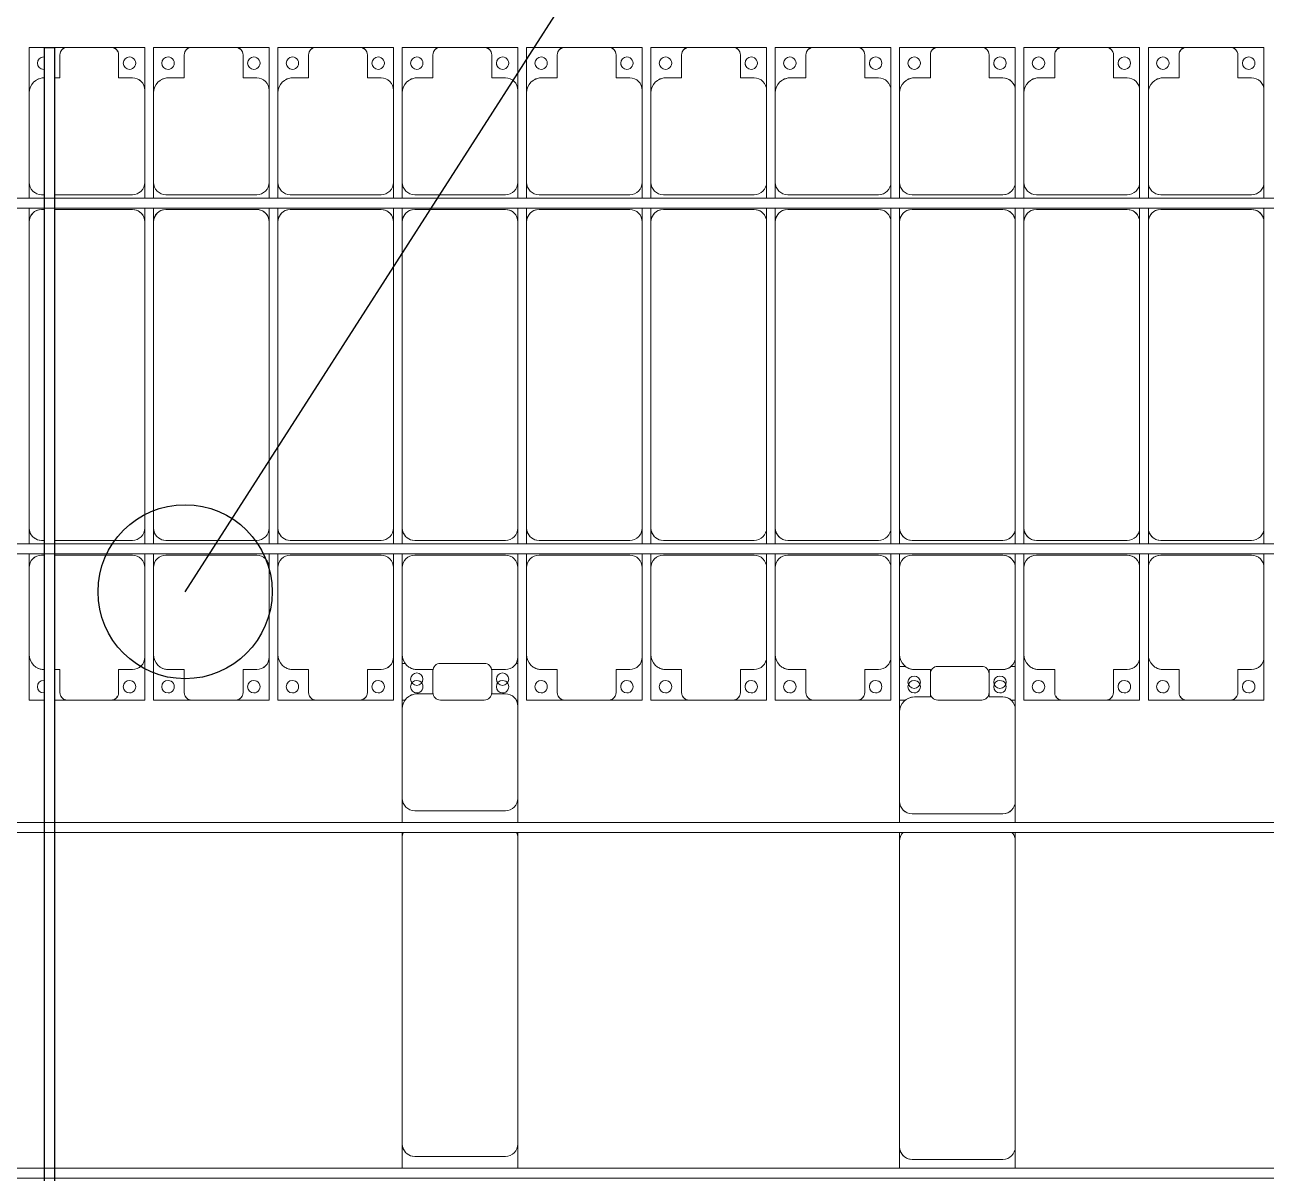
# Model space of a CAD drawing. Header units: millimetres. Extents: x -178706 to 107777, y -87310 to 933.
# Drawn here: x -26641 to -21650, y -44021 to -39403 of the extents above; entities that cross this region are included whole.
import ezdxf

# ---------------------------------------------------------------- set-up
doc = ezdxf.new("R2010")
doc.units = ezdxf.units.MM
doc.layers.add('A-GENM', color=13, linetype='Continuous', lineweight=9)
doc.layers.add('S-BEAM', color=12, linetype='Continuous', lineweight=9)
doc.layers.add('GC-BICH NEO', color=6, linetype='Continuous')
doc.layers.add('GC-DAY NEO', color=5, linetype='Continuous')

# ---------------------------------------------------------------- blocks, each defined once
blk = doc.blocks.new('Dầm C52 - Dầm C52-22346-BỐ TRÍ KHUNG KẾT CẤU BÈ PIN 04')
at = {"layer": 'S-BEAM', "color": 1}
for p, q in [((-87623.4, 20), (87623.4, 20)), ((87623.4, -20), (-87623.4, -20))]:
    blk.add_line(p, q, dxfattribs=at)
blk = doc.blocks.new('Dầm C52 - Hộp 40x60-15955-BỐ TRÍ KHUNG KẾT CẤU BÈ PIN 04')
at = {"layer": 'S-BEAM', "color": 3, "lineweight": 25}
for p, q in [((-20146.3, 20), (20146.3, 20)), ((20146.3, 20), (20146.3, -20)), ((20146.3, -20), (-20146.3, -20))]:
    blk.add_line(p, q, dxfattribs=at)
blk = doc.blocks.new('Dải phao đi lại kèm đỡ invester - DẢI PHAO ĐI LẠI-17150-BỐ TRÍ KHUNG KẾT CẤU BÈ PIN 04')
at = {"layer": 'A-GENM', "color": 7}
for p, q in [((17758.4, 1312.2), (17819.8, 1312.2)), ((17758.4, 1129.7), (17758.4, 1312.2)), ((17859.8, 1312.2), (17911.8, 1312.2)), ((18088.2, 1312.2), (17911.8, 1312.2)), ((18088.2, 1312.2), (18223.4, 1312.2)), ((18223.4, 1312.2), (18223.4, 1139.7)), ((18258.4, 1312.2), (18411.8, 1312.2)), ((18258.4, 1129.7), (18258.4, 1312.2)), ((18588.2, 1312.2), (18411.8, 1312.2)), ((18588.2, 1312.2), (18723.4, 1312.2)), ((18723.4, 1312.2), (18723.4, 1139.7)), ((18758.4, 1312.2), (18911.8, 1312.2)), ((18758.4, 1129.7), (18758.4, 1312.2)), ((19088.2, 1312.2), (18911.8, 1312.2)), ((19088.2, 1312.2), (19223.4, 1312.2)), ((19223.4, 1312.2), (19223.4, 1139.7)), ((19258.4, 1312.2), (19411.8, 1312.2)), ((19258.4, 1129.7), (19258.4, 1312.2)), ((19588.2, 1312.2), (19411.8, 1312.2)), ((19588.2, 1312.2), (19723.4, 1312.2)), ((19723.4, 1312.2), (19723.4, 1139.7)), ((19758.4, 1312.2), (19911.8, 1312.2)), ((19758.4, 1129.7), (19758.4, 1312.2)), ((20088.2, 1312.2), (19911.8, 1312.2)), ((20088.2, 1312.2), (20223.4, 1312.2)), ((20223.4, 1312.2), (20223.4, 1139.7)), ((20258.4, 1312.2), (20411.8, 1312.2)), ((20258.4, 1129.7), (20258.4, 1312.2)), ((20588.2, 1312.2), (20411.8, 1312.2)), ((20588.2, 1312.2), (20723.4, 1312.2)), ((20723.4, 1312.2), (20723.4, 1139.7)), ((20758.4, 1312.2), (20911.8, 1312.2)), ((20758.4, 1129.7), (20758.4, 1312.2)), ((21088.2, 1312.2), (20911.8, 1312.2)), ((21088.2, 1312.2), (21223.4, 1312.2)), ((21223.4, 1312.2), (21223.4, 1139.7)), ((21258.4, 1312.2), (21411.8, 1312.2)), ((21258.4, 1129.7), (21258.4, 1312.2)), ((21588.2, 1312.2), (21411.8, 1312.2)), ((21588.2, 1312.2), (21723.4, 1312.2)), ((21723.4, 1312.2), (21723.4, 1139.7)), ((21758.4, 1312.2), (21911.8, 1312.2)), ((21758.4, 1129.7), (21758.4, 1312.2)), ((22088.2, 1312.2), (21911.8, 1312.2)), ((22088.2, 1312.2), (22223.4, 1312.2)), ((22223.4, 1312.2), (22223.4, 1139.7)), ((22258.4, 1312.2), (22411.8, 1312.2)), ((22258.4, 1129.7), (22258.4, 1312.2)), ((22588.2, 1312.2), (22411.8, 1312.2)), ((22588.2, 1312.2), (22723.4, 1312.2)), ((22723.4, 1312.2), (22723.4, 1139.7)), ((17881.8, 1282.2), (17881.8, 1189.7)), ((18118.2, 1189.7), (18118.2, 1282.2)), ((18381.8, 1282.2), (18381.8, 1189.7)), ((18618.2, 1189.7), (18618.2, 1282.2)), ((18881.8, 1282.2), (18881.8, 1189.7)), ((19118.2, 1189.7), (19118.2, 1282.2)), ((19381.8, 1282.2), (19381.8, 1189.7)), ((19618.2, 1189.7), (19618.2, 1282.2)), ((19881.8, 1282.2), (19881.8, 1189.7)), ((20118.2, 1189.7), (20118.2, 1282.2)), ((20381.8, 1282.2), (20381.8, 1189.7)), ((20618.2, 1189.7), (20618.2, 1282.2)), ((20881.8, 1282.2), (20881.8, 1189.7)), ((21118.2, 1189.7), (21118.2, 1282.2)), ((21381.8, 1282.2), (21381.8, 1189.7)), ((21618.2, 1189.7), (21618.2, 1282.2)), ((21881.8, 1282.2), (21881.8, 1189.7)), ((22118.2, 1189.7), (22118.2, 1282.2)), ((22381.8, 1282.2), (22381.8, 1189.7)), ((22618.2, 1189.7), (22618.2, 1282.2)), ((17881.8, 1189.7), (17859.8, 1189.7)), ((18173.4, 1189.7), (18118.2, 1189.7)), ((18381.8, 1189.7), (18318.4, 1189.7)), ((18673.4, 1189.7), (18618.2, 1189.7)), ((18881.8, 1189.7), (18818.4, 1189.7)), ((19173.4, 1189.7), (19118.2, 1189.7)), ((19381.8, 1189.7), (19318.4, 1189.7)), ((19673.4, 1189.7), (19618.2, 1189.7)), ((19881.8, 1189.7), (19818.4, 1189.7)), ((20173.4, 1189.7), (20118.2, 1189.7)), ((20381.8, 1189.7), (20318.4, 1189.7)), ((20673.4, 1189.7), (20618.2, 1189.7)), ((20881.8, 1189.7), (20818.4, 1189.7)), ((21173.4, 1189.7), (21118.2, 1189.7)), ((21381.8, 1189.7), (21318.4, 1189.7)), ((21673.4, 1189.7), (21618.2, 1189.7)), ((21881.8, 1189.7), (21818.4, 1189.7)), ((22173.4, 1189.7), (22118.2, 1189.7)), ((22381.8, 1189.7), (22318.4, 1189.7)), ((22673.4, 1189.7), (22618.2, 1189.7)), ((17758.4, 1129.7), (17758.4, 769.7)), ((18223.4, 769.7), (18223.4, 1139.7)), ((18258.4, 1129.7), (18258.4, 769.7)), ((18723.4, 769.7), (18723.4, 1139.7)), ((18758.4, 1129.7), (18758.4, 769.7)), ((19223.4, 769.7), (19223.4, 1139.7)), ((19258.4, 1129.7), (19258.4, 769.7)), ((19723.4, 769.7), (19723.4, 1139.7)), ((19758.4, 1129.7), (19758.4, 769.7)), ((20223.4, 769.7), (20223.4, 1139.7)), ((20258.4, 1129.7), (20258.4, 769.7)), ((20723.4, 769.7), (20723.4, 1139.7)), ((20758.4, 1129.7), (20758.4, 769.7)), ((21223.4, 769.7), (21223.4, 1139.7)), ((21258.4, 1129.7), (21258.4, 769.7)), ((21723.4, 769.7), (21723.4, 1139.7)), ((21758.4, 1129.7), (21758.4, 769.7)), ((22223.4, 769.7), (22223.4, 1139.7)), ((22258.4, 1129.7), (22258.4, 769.7)), ((22723.4, 769.7), (22723.4, 1139.7)), ((17758.4, 705.3), (17758.4, 769.7)), ((18223.4, 769.7), (18223.4, 705.3)), ((18258.4, 705.3), (18258.4, 769.7)), ((18723.4, 769.7), (18723.4, 705.3)), ((18758.4, 705.3), (18758.4, 769.7)), ((19223.4, 769.7), (19223.4, 705.3)), ((19258.4, 705.3), (19258.4, 769.7)), ((19723.4, 769.7), (19723.4, 705.3)), ((19758.4, 705.3), (19758.4, 769.7)), ((20223.4, 769.7), (20223.4, 705.3)), ((20258.4, 705.3), (20258.4, 769.7)), ((20723.4, 769.7), (20723.4, 705.3)), ((20758.4, 705.3), (20758.4, 769.7)), ((21223.4, 769.7), (21223.4, 705.3)), ((21258.4, 705.3), (21258.4, 769.7)), ((21723.4, 769.7), (21723.4, 705.3)), ((21758.4, 705.3), (21758.4, 769.7)), ((22223.4, 769.7), (22223.4, 705.3)), ((22258.4, 705.3), (22258.4, 769.7)), ((22723.4, 769.7), (22723.4, 705.3)), ((17808.4, 719.7), (17819.8, 719.7)), ((17859.8, 719.7), (18173.4, 719.7)), ((18308.4, 719.7), (18673.4, 719.7)), ((18808.4, 719.7), (19173.4, 719.7)), ((19308.4, 719.7), (19673.4, 719.7)), ((19808.4, 719.7), (20173.4, 719.7)), ((20308.4, 719.7), (20673.4, 719.7)), ((20808.4, 719.7), (21173.4, 719.7)), ((21308.4, 719.7), (21673.4, 719.7)), ((21808.4, 719.7), (22173.4, 719.7)), ((22308.4, 719.7), (22673.4, 719.7)), ((17758.4, 610.3), (17758.4, 665.3)), ((17819.8, 660.3), (17808.4, 660.3)), ((18173.4, 660.3), (17859.8, 660.3)), ((18223.4, 665.3), (18223.4, 610.3)), ((18258.4, 610.3), (18258.4, 665.3)), ((18673.4, 660.3), (18308.4, 660.3)), ((18723.4, 665.3), (18723.4, 610.3)), ((18758.4, 610.3), (18758.4, 665.3)), ((19173.4, 660.3), (18808.4, 660.3)), ((19223.4, 665.3), (19223.4, 610.3)), ((19258.4, 610.3), (19258.4, 665.3)), ((19673.4, 660.3), (19308.4, 660.3)), ((19723.4, 665.3), (19723.4, 610.3)), ((19758.4, 610.3), (19758.4, 665.3)), ((20173.4, 660.3), (19808.4, 660.3)), ((20223.4, 665.3), (20223.4, 610.3)), ((20258.4, 610.3), (20258.4, 665.3)), ((20673.4, 660.3), (20308.4, 660.3)), ((20723.4, 665.3), (20723.4, 610.3)), ((20758.4, 610.3), (20758.4, 665.3)), ((21173.4, 660.3), (20808.4, 660.3)), ((21223.4, 665.3), (21223.4, 610.3)), ((21258.4, 610.3), (21258.4, 665.3)), ((21673.4, 660.3), (21308.4, 660.3)), ((21723.4, 665.3), (21723.4, 610.3)), ((21758.4, 610.3), (21758.4, 665.3)), ((22173.4, 660.3), (21808.4, 660.3)), ((22223.4, 665.3), (22223.4, 610.3)), ((22258.4, 610.3), (22258.4, 665.3)), ((22673.4, 660.3), (22308.4, 660.3)), ((22723.4, 665.3), (22723.4, 610.3)), ((17758.4, 610.3), (17758.4, -620.3)), ((18223.4, -620.3), (18223.4, 610.3)), ((18258.4, 610.3), (18258.4, -620.3)), ((18723.4, -620.3), (18723.4, 610.3)), ((18758.4, 610.3), (18758.4, -620.3)), ((19223.4, -620.3), (19223.4, 610.3)), ((19258.4, 610.3), (19258.4, -620.3)), ((19723.4, -620.3), (19723.4, 610.3)), ((19758.4, 610.3), (19758.4, -620.3)), ((20223.4, -620.3), (20223.4, 610.3)), ((20258.4, 610.3), (20258.4, -620.3)), ((20723.4, -620.3), (20723.4, 610.3)), ((20758.4, 610.3), (20758.4, -620.3)), ((21223.4, -620.3), (21223.4, 610.3)), ((21258.4, 610.3), (21258.4, -620.3)), ((21723.4, -620.3), (21723.4, 610.3)), ((21758.4, 610.3), (21758.4, -620.3)), ((22223.4, -620.3), (22223.4, 610.3)), ((22258.4, 610.3), (22258.4, -620.3)), ((22723.4, -620.3), (22723.4, 610.3)), ((17758.4, -684.7), (17758.4, -620.3)), ((18223.4, -620.3), (18223.4, -684.7)), ((18258.4, -684.7), (18258.4, -620.3)), ((18723.4, -620.3), (18723.4, -684.7)), ((18758.4, -684.7), (18758.4, -620.3)), ((19223.4, -620.3), (19223.4, -684.7)), ((19258.4, -684.7), (19258.4, -620.3)), ((19723.4, -620.3), (19723.4, -684.7)), ((19758.4, -684.7), (19758.4, -620.3)), ((20223.4, -620.3), (20223.4, -684.7)), ((20258.4, -684.7), (20258.4, -620.3)), ((20723.4, -620.3), (20723.4, -684.7)), ((20758.4, -684.7), (20758.4, -620.3)), ((21223.4, -620.3), (21223.4, -684.7)), ((21258.4, -684.7), (21258.4, -620.3)), ((21723.4, -620.3), (21723.4, -684.7)), ((21758.4, -684.7), (21758.4, -620.3)), ((22223.4, -620.3), (22223.4, -684.7)), ((22258.4, -684.7), (22258.4, -620.3)), ((22723.4, -620.3), (22723.4, -684.7)), ((17808.4, -670.3), (17819.8, -670.3)), ((17859.8, -670.3), (18173.4, -670.3)), ((18308.4, -670.3), (18673.4, -670.3)), ((18808.4, -670.3), (19173.4, -670.3)), ((19308.4, -670.3), (19673.4, -670.3)), ((19808.4, -670.3), (20173.4, -670.3)), ((20308.4, -670.3), (20673.4, -670.3)), ((20808.4, -670.3), (21173.4, -670.3)), ((21308.4, -670.3), (21673.4, -670.3)), ((21808.4, -670.3), (22173.4, -670.3)), ((22308.4, -670.3), (22673.4, -670.3)), ((17758.4, -779.7), (17758.4, -724.7)), ((17819.8, -729.7), (17808.4, -729.7)), ((18173.4, -729.7), (17859.8, -729.7)), ((18223.4, -724.7), (18223.4, -779.7)), ((18258.4, -779.7), (18258.4, -724.7)), ((18673.4, -729.7), (18308.4, -729.7)), ((18723.4, -724.7), (18723.4, -779.7)), ((18758.4, -779.7), (18758.4, -724.7)), ((19173.4, -729.7), (18808.4, -729.7)), ((19223.4, -724.7), (19223.4, -779.7)), ((19258.4, -779.7), (19258.4, -724.7)), ((19673.4, -729.7), (19308.4, -729.7)), ((19723.4, -724.7), (19723.4, -779.7)), ((19758.4, -779.7), (19758.4, -724.7)), ((20173.4, -729.7), (19808.4, -729.7)), ((20223.4, -724.7), (20223.4, -779.7)), ((20258.4, -779.7), (20258.4, -724.7)), ((20673.4, -729.7), (20308.4, -729.7)), ((20723.4, -724.7), (20723.4, -779.7)), ((20758.4, -779.7), (20758.4, -724.7)), ((21173.4, -729.7), (20808.4, -729.7)), ((21223.4, -724.7), (21223.4, -779.7)), ((21258.4, -779.7), (21258.4, -724.7)), ((21673.4, -729.7), (21308.4, -729.7)), ((21723.4, -724.7), (21723.4, -779.7)), ((21758.4, -779.7), (21758.4, -724.7)), ((22173.4, -729.7), (21808.4, -729.7)), ((22223.4, -724.7), (22223.4, -779.7)), ((22258.4, -779.7), (22258.4, -724.7)), ((22673.4, -729.7), (22308.4, -729.7)), ((22723.4, -724.7), (22723.4, -779.7)), ((17758.4, -779.7), (17758.4, -1129.7)), ((18223.4, -1139.7), (18223.4, -779.7)), ((18258.4, -779.7), (18258.4, -1129.7)), ((18723.4, -1139.7), (18723.4, -779.7)), ((18758.4, -779.7), (18758.4, -1129.7)), ((19223.4, -1139.7), (19223.4, -779.7)), ((19258.4, -779.7), (19258.4, -1129.7)), ((19723.4, -1139.7), (19723.4, -779.7)), ((19758.4, -779.7), (19758.4, -1129.7)), ((20223.4, -1139.7), (20223.4, -779.7)), ((20258.4, -779.7), (20258.4, -1129.7)), ((20723.4, -1139.7), (20723.4, -779.7)), ((20758.4, -779.7), (20758.4, -1129.7)), ((21223.4, -1139.7), (21223.4, -779.7)), ((21258.4, -779.7), (21258.4, -1129.7)), ((21723.4, -1139.7), (21723.4, -779.7)), ((21758.4, -779.7), (21758.4, -1129.7)), ((22223.4, -1139.7), (22223.4, -779.7)), ((22258.4, -779.7), (22258.4, -1129.7)), ((22723.4, -1139.7), (22723.4, -779.7)), ((17758.4, -1312.2), (17758.4, -1129.7)), ((18223.4, -1139.7), (18223.4, -1312.2)), ((18258.4, -1312.2), (18258.4, -1129.7)), ((18723.4, -1139.7), (18723.4, -1312.2)), ((18758.4, -1312.2), (18758.4, -1129.7)), ((19223.4, -1139.7), (19223.4, -1312.2)), ((19258.4, -1312.2), (19258.4, -1129.7)), ((19723.4, -1139.7), (19723.4, -1312.2)), ((19758.4, -1312.2), (19758.4, -1129.7)), ((20223.4, -1139.7), (20223.4, -1312.2)), ((20258.4, -1312.2), (20258.4, -1129.7)), ((20723.4, -1139.7), (20723.4, -1312.2)), ((20758.4, -1312.2), (20758.4, -1129.7)), ((21223.4, -1139.7), (21223.4, -1312.2)), ((21258.4, -1312.2), (21258.4, -1129.7)), ((21723.4, -1139.7), (21723.4, -1312.2)), ((21758.4, -1312.2), (21758.4, -1129.7)), ((22223.4, -1139.7), (22223.4, -1312.2)), ((22258.4, -1312.2), (22258.4, -1129.7)), ((22723.4, -1139.7), (22723.4, -1312.2)), ((17859.8, -1189.7), (17881.8, -1189.7)), ((17881.8, -1189.7), (17881.8, -1282.2)), ((18118.2, -1282.2), (18118.2, -1189.7)), ((18118.2, -1189.7), (18173.4, -1189.7)), ((18318.4, -1189.7), (18381.8, -1189.7)), ((18381.8, -1189.7), (18381.8, -1282.2)), ((18618.2, -1282.2), (18618.2, -1189.7)), ((18618.2, -1189.7), (18673.4, -1189.7)), ((18818.4, -1189.7), (18881.8, -1189.7)), ((18881.8, -1189.7), (18881.8, -1282.2)), ((19118.2, -1282.2), (19118.2, -1189.7)), ((19118.2, -1189.7), (19173.4, -1189.7)), ((19318.4, -1189.7), (19381.8, -1189.7)), ((19381.8, -1189.7), (19381.8, -1282.2)), ((19618.2, -1282.2), (19618.2, -1189.7)), ((19618.2, -1189.7), (19673.4, -1189.7)), ((19818.4, -1189.7), (19881.8, -1189.7)), ((19881.8, -1189.7), (19881.8, -1282.2)), ((20118.2, -1282.2), (20118.2, -1189.7)), ((20118.2, -1189.7), (20173.4, -1189.7)), ((20318.4, -1189.7), (20381.8, -1189.7)), ((20381.8, -1189.7), (20381.8, -1282.2)), ((20618.2, -1282.2), (20618.2, -1189.7)), ((20618.2, -1189.7), (20673.4, -1189.7)), ((20818.4, -1189.7), (20881.8, -1189.7)), ((20881.8, -1189.7), (20881.8, -1282.2)), ((21118.2, -1282.2), (21118.2, -1189.7)), ((21118.2, -1189.7), (21173.4, -1189.7)), ((21318.4, -1189.7), (21381.8, -1189.7)), ((21381.8, -1189.7), (21381.8, -1282.2)), ((21618.2, -1282.2), (21618.2, -1189.7)), ((21618.2, -1189.7), (21673.4, -1189.7)), ((21818.4, -1189.7), (21881.8, -1189.7)), ((21881.8, -1189.7), (21881.8, -1282.2)), ((22118.2, -1282.2), (22118.2, -1189.7)), ((22118.2, -1189.7), (22173.4, -1189.7)), ((22318.4, -1189.7), (22381.8, -1189.7)), ((22381.8, -1189.7), (22381.8, -1282.2)), ((22618.2, -1282.2), (22618.2, -1189.7)), ((22618.2, -1189.7), (22673.4, -1189.7)), ((17819.8, -1312.2), (17758.4, -1312.2)), ((17911.8, -1312.2), (17859.8, -1312.2)), ((17911.8, -1312.2), (18088.2, -1312.2)), ((18223.4, -1312.2), (18088.2, -1312.2)), ((18411.8, -1312.2), (18258.4, -1312.2)), ((18411.8, -1312.2), (18588.2, -1312.2)), ((18723.4, -1312.2), (18588.2, -1312.2)), ((18911.8, -1312.2), (18758.4, -1312.2)), ((18911.8, -1312.2), (19088.2, -1312.2)), ((19223.4, -1312.2), (19088.2, -1312.2)), ((19270.5, -1312.2), (19258.4, -1312.2)), ((19411.8, -1312.2), (19588.2, -1312.2)), ((19723.4, -1312.2), (19716.3, -1312.2)), ((19911.8, -1312.2), (19758.4, -1312.2)), ((19911.8, -1312.2), (20088.2, -1312.2)), ((20223.4, -1312.2), (20088.2, -1312.2)), ((20411.8, -1312.2), (20258.4, -1312.2)), ((20411.8, -1312.2), (20588.2, -1312.2)), ((20723.4, -1312.2), (20588.2, -1312.2)), ((20911.8, -1312.2), (20758.4, -1312.2)), ((20911.8, -1312.2), (21088.2, -1312.2)), ((21223.4, -1312.2), (21088.2, -1312.2)), ((21282.5, -1312.2), (21258.4, -1312.2)), ((21411.8, -1312.2), (21588.2, -1312.2)), ((21723.4, -1312.2), (21704.3, -1312.2)), ((21911.8, -1312.2), (21758.4, -1312.2)), ((21911.8, -1312.2), (22088.2, -1312.2)), ((22223.4, -1312.2), (22088.2, -1312.2)), ((22411.8, -1312.2), (22258.4, -1312.2)), ((22411.8, -1312.2), (22588.2, -1312.2)), ((22723.4, -1312.2), (22588.2, -1312.2))]:
    blk.add_line(p, q, dxfattribs=at)
for centre, radius, start, end in [((17911.8, 1282.2), 30, 90, 180), ((17911.8, 1282.2), 30, 90, 150), ((18088.2, 1282.2), 30, 360, 90), ((18088.2, 1282.2), 30, 30, 90), ((18411.8, 1282.2), 30, 90, 180), ((18411.8, 1282.2), 30, 90, 150), ((18588.2, 1282.2), 30, 360, 90), ((18588.2, 1282.2), 30, 30, 90), ((18911.8, 1282.2), 30, 90, 180), ((18911.8, 1282.2), 30, 90, 150), ((19088.2, 1282.2), 30, 0, 90), ((19088.2, 1282.2), 30, 30, 90), ((19411.8, 1282.2), 30, 90, 180), ((19411.8, 1282.2), 30, 90, 150), ((19588.2, 1282.2), 30, 360, 90), ((19588.2, 1282.2), 30, 30, 90), ((19911.8, 1282.2), 30, 90, 180), ((19911.8, 1282.2), 30, 90, 150), ((20088.2, 1282.2), 30, 360, 90), ((20088.2, 1282.2), 30, 30, 90), ((20411.8, 1282.2), 30, 90, 180), ((20411.8, 1282.2), 30, 90, 150), ((20588.2, 1282.2), 30, 0, 90), ((20588.2, 1282.2), 30, 30, 90), ((20911.8, 1282.2), 30, 90, 180), ((20911.8, 1282.2), 30, 90, 150), ((21088.2, 1282.2), 30, 0, 90), ((21088.2, 1282.2), 30, 30, 90), ((21411.8, 1282.2), 30, 90, 180), ((21411.8, 1282.2), 30, 90, 150), ((21588.2, 1282.2), 30, 360, 90), ((21588.2, 1282.2), 30, 30, 90), ((21911.8, 1282.2), 30, 90, 180), ((21911.8, 1282.2), 30, 90, 150), ((22088.2, 1282.2), 30, 360, 90), ((22088.2, 1282.2), 30, 30, 90), ((22411.8, 1282.2), 30, 90, 180), ((22411.8, 1282.2), 30, 90, 150), ((22588.2, 1282.2), 30, 0, 90), ((22588.2, 1282.2), 30, 30, 90), ((17816.8, 1248.6), 25, 90, 270), ((18161.8, 1248.6), 25, 90, 270), ((18161.8, 1248.6), 25, 180, 195), ((18161.8, 1248.6), 25, 270, 90), ((18316.8, 1248.6), 25, 90, 270), ((18316.8, 1248.6), 25, 270, 90), ((18661.8, 1248.6), 25, 90, 270), ((18661.8, 1248.6), 25, 180, 195), ((18661.8, 1248.6), 25, 270, 90), ((18816.8, 1248.6), 25, 90, 270), ((18816.8, 1248.6), 25, 270, 90), ((19161.8, 1248.6), 25, 90, 270), ((19161.8, 1248.6), 25, 180, 195), ((19161.8, 1248.6), 25, 270, 90), ((19316.8, 1248.6), 25, 90, 270), ((19316.8, 1248.6), 25, 270, 90), ((19661.8, 1248.6), 25, 90, 270), ((19661.8, 1248.6), 25, 180, 195), ((19661.8, 1248.6), 25, 270, 90), ((19816.8, 1248.6), 25, 90, 270), ((19816.8, 1248.6), 25, 270, 90), ((20161.8, 1248.6), 25, 90, 270), ((20161.8, 1248.6), 25, 180, 195), ((20161.8, 1248.6), 25, 270, 90), ((20316.8, 1248.6), 25, 90, 270), ((20316.8, 1248.6), 25, 270, 90), ((20661.8, 1248.6), 25, 90, 270), ((20661.8, 1248.6), 25, 180, 195), ((20661.8, 1248.6), 25, 270, 90), ((20816.8, 1248.6), 25, 90, 270), ((20816.8, 1248.6), 25, 270, 90), ((21161.8, 1248.6), 25, 90, 270), ((21161.8, 1248.6), 25, 180, 195), ((21161.8, 1248.6), 25, 270, 90), ((21316.8, 1248.6), 25, 90, 270), ((21316.8, 1248.6), 25, 270, 90), ((21661.8, 1248.6), 25, 90, 270), ((21661.8, 1248.6), 25, 180, 195), ((21661.8, 1248.6), 25, 270, 90), ((21816.8, 1248.6), 25, 90, 270), ((21816.8, 1248.6), 25, 270, 90), ((22161.8, 1248.6), 25, 90, 270), ((22161.8, 1248.6), 25, 180, 195), ((22161.8, 1248.6), 25, 270, 90), ((22316.8, 1248.6), 25, 90, 270), ((22316.8, 1248.6), 25, 270, 90), ((22661.8, 1248.6), 25, 90, 270), ((22661.8, 1248.6), 25, 180, 195), ((22661.8, 1248.6), 25, 270, 90), ((17818.4, 1129.7), 60, 90, 180), ((17818.4, 1129.7), 60, 90, 120), ((18173.4, 1139.7), 50, 0, 90), ((18173.4, 1139.7), 50, 45, 90), ((18318.4, 1129.7), 60, 90, 180), ((18318.4, 1129.7), 60, 90, 120), ((18673.4, 1139.7), 50, 360, 90), ((18673.4, 1139.7), 50, 45, 90), ((18818.4, 1129.7), 60, 90, 180), ((18818.4, 1129.7), 60, 90, 120), ((19173.4, 1139.7), 50, 360, 90), ((19173.4, 1139.7), 50, 45, 90), ((19318.4, 1129.7), 60, 90, 180), ((19318.4, 1129.7), 60, 90, 120), ((19673.4, 1139.7), 50, 0, 90), ((19673.4, 1139.7), 50, 45, 90), ((19818.4, 1129.7), 60, 90, 180), ((19818.4, 1129.7), 60, 90, 120), ((20173.4, 1139.7), 50, 0, 90), ((20173.4, 1139.7), 50, 45, 90), ((20318.4, 1129.7), 60, 90, 180), ((20318.4, 1129.7), 60, 90, 120), ((20673.4, 1139.7), 50, 360, 90), ((20673.4, 1139.7), 50, 45, 90), ((20818.4, 1129.7), 60, 90, 180), ((20818.4, 1129.7), 60, 90, 120), ((21173.4, 1139.7), 50, 360, 90), ((21173.4, 1139.7), 50, 45, 90), ((21318.4, 1129.7), 60, 90, 180), ((21318.4, 1129.7), 60, 90, 120), ((21673.4, 1139.7), 50, 360, 90), ((21673.4, 1139.7), 50, 51.5015, 90), ((21818.4, 1129.7), 60, 90, 180), ((21818.4, 1129.7), 60, 90, 120), ((22173.4, 1139.7), 50, 360, 90), ((22173.4, 1139.7), 50, 45, 90), ((22318.4, 1129.7), 60, 90, 180), ((22318.4, 1129.7), 60, 90, 120), ((22673.4, 1139.7), 50, 360, 90), ((22673.4, 1139.7), 50, 45, 90), ((17808.4, 769.7), 50, 180, 270), ((18173.4, 769.7), 50, 270, 360), ((18308.4, 769.7), 50, 180, 270), ((18673.4, 769.7), 50, 270, 0), ((18808.4, 769.7), 50, 180, 270), ((19173.4, 769.7), 50, 270, 0), ((19308.4, 769.7), 50, 180, 270), ((19673.4, 769.7), 50, 270, 360), ((19808.4, 769.7), 50, 180, 270), ((20173.4, 769.7), 50, 270, 360), ((20308.4, 769.7), 50, 180, 270), ((20673.4, 769.7), 50, 270, 360), ((20808.4, 769.7), 50, 180, 270), ((21173.4, 769.7), 50, 270, 360), ((21308.4, 769.7), 50, 180, 270), ((21673.4, 769.7), 50, 270, 360), ((21808.4, 769.7), 50, 180, 270), ((22173.4, 769.7), 50, 270, 0), ((22308.4, 769.7), 50, 180, 270), ((22673.4, 769.7), 50, 270, 360), ((17808.4, 769.7), 50, 225, 270), ((18173.4, 769.7), 50, 270, 315), ((18308.4, 769.7), 50, 225, 270), ((18673.4, 769.7), 50, 270, 315), ((18808.4, 769.7), 50, 225, 270), ((19173.4, 769.7), 50, 270, 315), ((19308.4, 769.7), 50, 225, 270), ((19673.4, 769.7), 50, 270, 315), ((19808.4, 769.7), 50, 225, 270), ((20173.4, 769.7), 50, 270, 315), ((20308.4, 769.7), 50, 225, 270), ((20673.4, 769.7), 50, 270, 315), ((20808.4, 769.7), 50, 225, 270), ((21173.4, 769.7), 50, 270, 315), ((21308.4, 769.7), 50, 225, 270), ((21673.4, 769.7), 50, 270, 308.4973), ((21808.4, 769.7), 50, 225, 270), ((22173.4, 769.7), 50, 270, 315), ((22308.4, 769.7), 50, 225, 270), ((22673.4, 769.7), 50, 270, 315), ((17808.4, 610.3), 50, 90, 180), ((17808.4, 610.3), 50, 105, 180), ((18173.4, 610.3), 50, 360, 90), ((18173.4, 610.3), 50, 15, 90), ((18308.4, 610.3), 50, 90, 180), ((18308.4, 610.3), 50, 105, 180), ((18673.4, 610.3), 50, 360, 90), ((18673.4, 610.3), 50, 18.0009, 90), ((18808.4, 610.3), 50, 90, 180), ((18808.4, 610.3), 50, 105, 180), ((19173.4, 610.3), 50, 360, 90), ((19173.4, 610.3), 50, 15, 90), ((19308.4, 610.3), 50, 90, 180), ((19308.4, 610.3), 50, 105, 180), ((19673.4, 610.3), 50, 0, 90), ((19673.4, 610.3), 50, 15, 90), ((19808.4, 610.3), 50, 90, 180), ((19808.4, 610.3), 50, 105, 180), ((20173.4, 610.3), 50, 0, 90), ((20173.4, 610.3), 50, 45, 90), ((20308.4, 610.3), 50, 90, 180), ((20308.4, 610.3), 50, 105, 180), ((20673.4, 610.3), 50, 0, 90), ((20673.4, 610.3), 50, 15, 90), ((20808.4, 610.3), 50, 90, 180), ((20808.4, 610.3), 50, 105, 180), ((21173.4, 610.3), 50, 0, 90), ((21173.4, 610.3), 50, 15, 90), ((21308.4, 610.3), 50, 90, 180), ((21308.4, 610.3), 50, 105, 180), ((21673.4, 610.3), 50, 0, 90), ((21673.4, 610.3), 50, 51.5029, 90), ((21808.4, 610.3), 50, 90, 180), ((21808.4, 610.3), 50, 105, 180), ((22173.4, 610.3), 50, 0, 90), ((22173.4, 610.3), 50, 15, 90), ((22308.4, 610.3), 50, 90, 180), ((22308.4, 610.3), 50, 105, 180), ((22673.4, 610.3), 50, 360, 90), ((22673.4, 610.3), 50, 15, 90), ((20173.4, 610.3), 50, 15, 30), ((21673.4, 610.3), 50, 15, 45), ((17808.4, -620.3), 50, 180, 270), ((17808.4, -620.3), 50, 195, 270), ((18173.4, -620.3), 50, 270, 0), ((18173.4, -620.3), 50, 270, 0), ((18308.4, -620.3), 50, 180, 270), ((18308.4, -620.3), 50, 195, 270), ((18673.4, -620.3), 50, 270, 0), ((18673.4, -620.3), 50, 270, 0), ((18808.4, -620.3), 50, 180, 270), ((18808.4, -620.3), 50, 195, 270), ((19173.4, -620.3), 50, 270, 0), ((19173.4, -620.3), 50, 270, 0), ((19308.4, -620.3), 50, 180, 270), ((19308.4, -620.3), 50, 195, 270), ((19673.4, -620.3), 50, 270, 0), ((19673.4, -620.3), 50, 270, 0), ((19808.4, -620.3), 50, 180, 270), ((19808.4, -620.3), 50, 195, 270), ((20173.4, -620.3), 50, 270, 0), ((20173.4, -620.3), 50, 322.0297, 0), ((20308.4, -620.3), 50, 180, 270), ((20308.4, -620.3), 50, 195, 270), ((20673.4, -620.3), 50, 270, 0), ((20673.4, -620.3), 50, 270, 0), ((20808.4, -620.3), 50, 180, 270), ((20808.4, -620.3), 50, 195, 270), ((21173.4, -620.3), 50, 270, 0), ((21173.4, -620.3), 50, 270, 0), ((21308.4, -620.3), 50, 180, 270), ((21308.4, -620.3), 50, 195, 270), ((21673.4, -620.3), 50, 270, 0), ((21673.4, -620.3), 50, 315, 0), ((21808.4, -620.3), 50, 180, 270), ((21808.4, -620.3), 50, 195, 270), ((22173.4, -620.3), 50, 270, 0), ((22173.4, -620.3), 50, 270, 0), ((22308.4, -620.3), 50, 180, 270), ((22308.4, -620.3), 50, 195, 270), ((22673.4, -620.3), 50, 270, 0), ((22673.4, -620.3), 50, 270, 0), ((20173.4, -620.3), 50, 270, 315), ((21673.4, -620.3), 50, 270, 308.4936), ((17808.4, -779.7), 50, 90, 180), ((17808.4, -779.7), 50, 90, 135), ((18173.4, -779.7), 50, 360, 90), ((18173.4, -779.7), 50, 45, 90), ((18308.4, -779.7), 50, 90, 180), ((18308.4, -779.7), 50, 90, 135), ((18673.4, -779.7), 50, 360, 90), ((18673.4, -779.7), 50, 45, 90), ((18808.4, -779.7), 50, 90, 180), ((18808.4, -779.7), 50, 90, 135), ((19173.4, -779.7), 50, 360, 90), ((19173.4, -779.7), 50, 45, 90), ((19308.4, -779.7), 50, 90, 180), ((19308.4, -779.7), 50, 90, 135), ((19673.4, -779.7), 50, 360, 90), ((19673.4, -779.7), 50, 45, 90), ((19808.4, -779.7), 50, 90, 180), ((19808.4, -779.7), 50, 90, 135), ((20173.4, -779.7), 50, 360, 90), ((20173.4, -779.7), 50, 45, 90), ((20308.4, -779.7), 50, 90, 180), ((20308.4, -779.7), 50, 90, 135), ((20673.4, -779.7), 50, 360, 90), ((20673.4, -779.7), 50, 45, 90), ((20808.4, -779.7), 50, 90, 180), ((20808.4, -779.7), 50, 90, 135), ((21173.4, -779.7), 50, 360, 90), ((21173.4, -779.7), 50, 45, 90), ((21308.4, -779.7), 50, 90, 180), ((21308.4, -779.7), 50, 90, 135), ((21673.4, -779.7), 50, 360, 90), ((21673.4, -779.7), 50, 51.5066, 90), ((21808.4, -779.7), 50, 90, 180), ((21808.4, -779.7), 50, 90, 135), ((22173.4, -779.7), 50, 0, 90), ((22173.4, -779.7), 50, 45, 90), ((22308.4, -779.7), 50, 90, 180), ((22308.4, -779.7), 50, 90, 135), ((22673.4, -779.7), 50, 360, 90), ((22673.4, -779.7), 50, 45, 90), ((17818.4, -1129.7), 60, 180, 270), ((18173.4, -1139.7), 50, 270, 360), ((18318.4, -1129.7), 60, 180, 270), ((18673.4, -1139.7), 50, 270, 360), ((18818.4, -1129.7), 60, 180, 270), ((19173.4, -1139.7), 50, 270, 360), ((19318.4, -1129.7), 60, 180, 270), ((19673.4, -1139.7), 50, 270, 360), ((19818.4, -1129.7), 60, 180, 270), ((20173.4, -1139.7), 50, 270, 360), ((20318.4, -1129.7), 60, 180, 270), ((20673.4, -1139.7), 50, 270, 360), ((20818.4, -1129.7), 60, 180, 270), ((21173.4, -1139.7), 50, 270, 0), ((21318.4, -1129.7), 60, 180, 270), ((21673.4, -1139.7), 50, 270, 0), ((21818.4, -1129.7), 60, 180, 270), ((22173.4, -1139.7), 50, 270, 360), ((22318.4, -1129.7), 60, 180, 270), ((22673.4, -1139.7), 50, 270, 360), ((17818.4, -1129.7), 60, 240, 270), ((18173.4, -1139.7), 50, 270, 315), ((18318.4, -1129.7), 60, 240, 270), ((18673.4, -1139.7), 50, 270, 315), ((18818.4, -1129.7), 60, 240, 270), ((19173.4, -1139.7), 50, 270, 315), ((19318.4, -1129.7), 60, 240, 270), ((19673.4, -1139.7), 50, 270, 315), ((19818.4, -1129.7), 60, 240, 270), ((20173.4, -1139.7), 50, 270, 315), ((20318.4, -1129.7), 60, 240, 270), ((20673.4, -1139.7), 50, 270, 315), ((20818.4, -1129.7), 60, 240, 270), ((21173.4, -1139.7), 50, 270, 315), ((21318.4, -1129.7), 60, 240, 270), ((21673.4, -1139.7), 50, 270, 308.4923), ((21818.4, -1129.7), 60, 240, 270), ((22173.4, -1139.7), 50, 270, 315), ((22318.4, -1129.7), 60, 240, 270), ((22673.4, -1139.7), 50, 270, 315), ((17816.8, -1258.6), 25, 90, 270), ((18161.8, -1258.6), 25, 90, 270), ((18161.8, -1258.6), 25, 270, 90), ((18316.8, -1258.6), 25, 90, 270), ((18316.8, -1258.6), 25, 270, 90), ((18661.8, -1258.6), 25, 90, 270), ((18661.8, -1258.6), 25, 270, 90), ((18816.8, -1258.6), 25, 90, 270), ((18816.8, -1258.6), 25, 270, 90), ((19161.8, -1258.6), 25, 90, 270), ((19161.8, -1258.6), 25, 270, 90), ((19316.8, -1258.6), 25, 90, 270), ((19316.8, -1258.6), 25, 270, 90), ((19661.8, -1258.6), 25, 90, 270), ((19661.8, -1258.6), 25, 270, 90), ((19816.8, -1258.6), 25, 90, 270), ((19816.8, -1258.6), 25, 270, 90), ((20161.8, -1258.6), 25, 90, 270), ((20161.8, -1258.6), 25, 270, 90), ((20316.8, -1258.6), 25, 90, 270), ((20316.8, -1258.6), 25, 270, 90), ((20661.8, -1258.6), 25, 90, 270), ((20661.8, -1258.6), 25, 270, 90), ((20816.8, -1258.6), 25, 90, 270), ((20816.8, -1258.6), 25, 270, 90), ((21161.8, -1258.6), 25, 90, 270), ((21161.8, -1258.6), 25, 270, 90), ((21316.8, -1258.6), 25, 90, 270), ((21316.8, -1258.6), 25, 270, 90), ((21661.8, -1258.6), 25, 90, 270), ((21661.8, -1258.6), 25, 270, 90), ((21816.8, -1258.6), 25, 90, 270), ((21816.8, -1258.6), 25, 270, 90), ((22161.8, -1258.6), 25, 90, 270), ((22161.8, -1258.6), 25, 270, 90), ((22316.8, -1258.6), 25, 90, 270), ((22316.8, -1258.6), 25, 270, 90), ((22661.8, -1258.6), 25, 90, 270), ((22661.8, -1258.6), 25, 270, 90), ((17911.8, -1282.2), 30, 180, 270), ((17911.8, -1282.2), 30, 210, 270), ((18088.2, -1282.2), 30, 270, 0), ((18088.2, -1282.2), 30, 270, 330), ((18161.8, -1258.6), 25, 165, 180), ((18411.8, -1282.2), 30, 180, 270), ((18411.8, -1282.2), 30, 210, 270), ((18588.2, -1282.2), 30, 270, 0), ((18588.2, -1282.2), 30, 270, 330), ((18661.8, -1258.6), 25, 165, 180), ((18911.8, -1282.2), 30, 180, 270), ((18911.8, -1282.2), 30, 210, 270), ((19088.2, -1282.2), 30, 270, 0), ((19088.2, -1282.2), 30, 280.4965, 330), ((19161.8, -1258.6), 25, 165, 180), ((19411.8, -1282.2), 30, 180, 270), ((19588.2, -1282.2), 30, 270, 360), ((19911.8, -1282.2), 30, 180, 270), ((19911.8, -1282.2), 30, 210, 270), ((20088.2, -1282.2), 30, 270, 0), ((20088.2, -1282.2), 30, 270, 330), ((20161.8, -1258.6), 25, 165, 180), ((20411.8, -1282.2), 30, 180, 270), ((20411.8, -1282.2), 30, 210, 270), ((20588.2, -1282.2), 30, 270, 360), ((20588.2, -1282.2), 30, 270, 330), ((20661.8, -1258.6), 25, 165, 180), ((20911.8, -1282.2), 30, 180, 270), ((20911.8, -1282.2), 30, 210, 270), ((21088.2, -1282.2), 30, 270, 360), ((21088.2, -1282.2), 30, 270, 330), ((21161.8, -1258.6), 25, 165, 180), ((21411.8, -1282.2), 30, 180, 270), ((21588.2, -1282.2), 30, 270, 360), ((21911.8, -1282.2), 30, 180, 270), ((21911.8, -1282.2), 30, 210, 270), ((22088.2, -1282.2), 30, 270, 360), ((22088.2, -1282.2), 30, 270, 330), ((22161.8, -1258.6), 25, 165, 180), ((22411.8, -1282.2), 30, 180, 270), ((22411.8, -1282.2), 30, 210, 270), ((22588.2, -1282.2), 30, 270, 360), ((22588.2, -1282.2), 30, 270, 330), ((22661.8, -1258.6), 25, 165, 180)]:
    blk.add_arc(centre, radius, start, end, dxfattribs=at)
blk = doc.blocks.new('Dai phao do pin - DẢI PHAO ĐỠ PIN-V72-BỐ TRÍ KHUNG KẾT CẤU BÈ PIN 04')
at = {"layer": 'A-GENM', "color": 7}
for p, q in [((31924.5, 241.6), (32009.7, 241.6)), ((33240.3, 241.6), (32009.7, 241.6)), ((33240.3, 241.6), (33274.5, 241.6)), ((33314.5, 241.6), (33399.7, 241.6)), ((33759.7, 241.6), (33399.7, 241.6)), ((33759.7, 241.6), (33942.2, 241.6)), ((33942.2, 241.6), (33942.2, 217.5)), ((31959.7, 191.6), (31959.7, -173.4)), ((33349.7, 191.6), (33349.7, -173.4)), ((33819.7, 118.2), (33819.7, 181.6)), ((33912.2, 118.2), (33819.7, 118.2)), ((33942.2, -88.2), (33942.2, 88.2)), ((33819.7, -173.4), (33819.7, -118.2)), ((33819.7, -118.2), (33912.2, -118.2)), ((32009.7, -223.4), (31924.5, -223.4)), ((32009.7, -223.4), (33240.3, -223.4)), ((33274.5, -223.4), (33240.3, -223.4)), ((33399.7, -223.4), (33314.5, -223.4)), ((33399.7, -223.4), (33769.7, -223.4)), ((33942.2, -223.4), (33769.7, -223.4)), ((33942.2, -204.3), (33942.2, -223.4))]:
    blk.add_line(p, q, dxfattribs=at)
for centre, radius, start, end in [((32009.7, 191.6), 50, 90, 180), ((32009.7, 191.6), 50, 105, 180), ((33240.3, 191.6), 50, 46.6557, 90), ((33240.3, 191.6), 50, 46.6557, 90), ((33399.7, 191.6), 50, 90, 180), ((33399.7, 191.6), 50, 135, 180), ((33759.7, 181.6), 60, 360, 90), ((33759.7, 181.6), 60, 360, 30), ((33878.6, 183.2), 25, 360, 180), ((33878.6, 183.2), 25, 180, 0), ((33912.2, 88.2), 30, 0, 90), ((33912.2, -88.2), 30, 270, 0), ((33878.6, -161.8), 25, 0, 180), ((32009.7, -173.4), 50, 180, 270), ((32009.7, -173.4), 50, 180, 270), ((33399.7, -173.4), 50, 180, 270), ((33399.7, -173.4), 50, 180, 225), ((33769.7, -173.4), 50, 270, 360), ((33769.7, -173.4), 50, 321.5081, 0), ((33878.6, -161.8), 25, 180, 0), ((33240.3, -173.4), 50, 270, 313.3443), ((33240.3, -173.4), 50, 285, 313.3443)]:
    blk.add_arc(centre, radius, start, end, dxfattribs=at)
blk = doc.blocks.new('Dai phao do pin - DẢI PHAO ĐỠ PIN-V73-BỐ TRÍ KHUNG KẾT CẤU BÈ PIN 04')
at = {"layer": 'A-GENM', "color": 7}
for p, q in [((31912.4, 241.6), (32009.7, 241.6)), ((33240.3, 241.6), (32009.7, 241.6)), ((33240.3, 241.6), (33262.4, 241.6)), ((33302.4, 241.6), (33399.7, 241.6)), ((33759.7, 241.6), (33399.7, 241.6)), ((33759.7, 241.6), (33942.2, 241.6)), ((33942.2, 241.6), (33942.2, 229.5)), ((31959.7, 191.6), (31959.7, -173.4)), ((33349.7, 191.6), (33349.7, -173.4)), ((33819.7, 118.2), (33819.7, 181.6)), ((33912.2, 118.2), (33819.7, 118.2)), ((33942.2, -88.2), (33942.2, 88.2)), ((33819.7, -173.4), (33819.7, -118.2)), ((33819.7, -118.2), (33912.2, -118.2)), ((32009.7, -223.4), (31912.4, -223.4)), ((32009.7, -223.4), (33240.3, -223.4)), ((33262.4, -223.4), (33240.3, -223.4)), ((33399.7, -223.4), (33302.4, -223.4)), ((33399.7, -223.4), (33769.7, -223.4)), ((33942.2, -223.4), (33769.7, -223.4)), ((33942.2, -216.3), (33942.2, -223.4))]:
    blk.add_line(p, q, dxfattribs=at)
for centre, radius, start, end in [((32009.7, 191.6), 50, 90, 180), ((32009.7, 191.6), 50, 105, 180), ((33240.3, 191.6), 50, 63.691, 90), ((33240.3, 191.6), 50, 63.691, 90), ((33399.7, 191.6), 50, 90, 180), ((33399.7, 191.6), 50, 135, 180), ((33759.7, 181.6), 60, 360, 90), ((33759.7, 181.6), 60, 360, 30), ((33878.6, 183.2), 25, 360, 180), ((33878.6, 183.2), 25, 180, 0), ((33912.2, 88.2), 30, 0, 90), ((33912.2, -88.2), 30, 270, 0), ((33878.6, -161.8), 25, 0, 180), ((32009.7, -173.4), 50, 180, 270), ((32009.7, -173.4), 50, 180, 270), ((33399.7, -173.4), 50, 180, 270), ((33399.7, -173.4), 50, 180, 225), ((33769.7, -173.4), 50, 270, 360), ((33769.7, -173.4), 50, 315, 0), ((33878.6, -161.8), 25, 180, 0), ((33240.3, -173.4), 50, 270, 296.309), ((33240.3, -173.4), 50, 285, 296.309)]:
    blk.add_arc(centre, radius, start, end, dxfattribs=at)
blk = doc.blocks.new('HOBANMONG_BEPIN 4_rvt-1-BỐ TRÍ KHUNG KẾT CẤU BÈ PIN 04')
at = {"layer": 'A-GENM', "color": 3, "lineweight": 25}
for name, p, rotation in [('Dải phao đi lại kèm đỡ invester - DẢI PHAO ĐI LẠI-17150-BỐ TRÍ KHUNG KẾT CẤU BÈ PIN 04', (-44382, -40806.4), 0.0001043351917741), ('Dai phao do pin - DẢI PHAO ĐỠ PIN-V73-BỐ TRÍ KHUNG KẾT CẤU BÈ PIN 04', (-24881.9, -75913.4), 90.00010434022374), ('Dai phao do pin - DẢI PHAO ĐỠ PIN-V72-BỐ TRÍ KHUNG KẾT CẤU BÈ PIN 04', (-22881.9, -75925.6), 90.00010434022374)]:
    blk.add_blockref(name, p, dxfattribs=dict(at, rotation=rotation))
at = {"layer": 'S-BEAM', "color": 3, "lineweight": 25}
for name, p, rotation in [('Dầm C52 - Hộp 40x60-15955-BỐ TRÍ KHUNG KẾT CẤU BÈ PIN 04', (-26542.2, -59640.5), 90.00010434022374), ('Dầm C52 - Dầm C52-22346-BỐ TRÍ KHUNG KẾT CẤU BÈ PIN 04', (-83895, -40121.2), 180.0001043386848), ('Dầm C52 - Dầm C52-22346-BỐ TRÍ KHUNG KẾT CẤU BÈ PIN 04', (-83891.2, -41511.2), 180.0001043386848), ('Dầm C52 - Dầm C52-22346-BỐ TRÍ KHUNG KẾT CẤU BÈ PIN 04', (-83888.2, -42631.2), 180.0001043386848), ('Dầm C52 - Dầm C52-22346-BỐ TRÍ KHUNG KẾT CẤU BÈ PIN 04', (-83884.3, -44021.2), 180.0001043386848)]:
    blk.add_blockref(name, p, dxfattribs=dict(at, rotation=rotation))

msp = doc.modelspace()

# ---------------------------------------------------------------- linework, layer by layer
at = {"layer": 'GC-BICH NEO'}
msp.add_circle((-25996.6, -41683.1), 350, dxfattribs=at)
at = {"layer": 'GC-DAY NEO'}
msp.add_line((-25996.6, -41683.1), (-21678.6, -34948.5), dxfattribs=at)

# ---------------------------------------------------------------- block references
at = {"lineweight": 5}
msp.add_blockref('HOBANMONG_BEPIN 4_rvt-1-BỐ TRÍ KHUNG KẾT CẤU BÈ PIN 04', (0, 0), dxfattribs=at)

doc.saveas('drawing.dxf')
